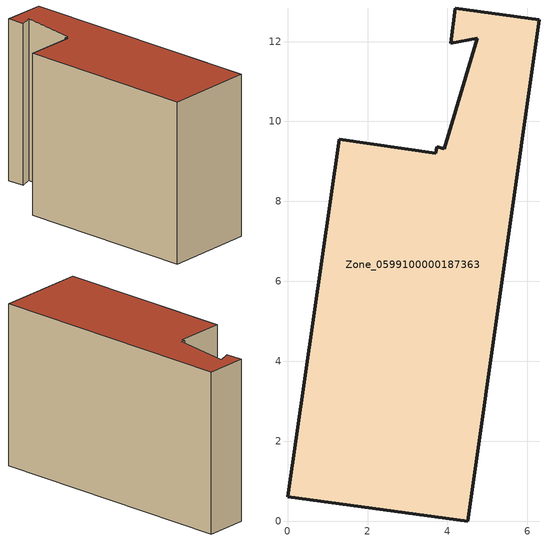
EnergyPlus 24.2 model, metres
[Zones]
Zone_0599100000187363
 floor ground (C_G): 4.51,0 0,0.6 1.29,9.56 3.71,9.2 3.73,9.36 3.93,9.31 4.74,12.09 4.08,11.95 4.2,12.84 6.3,12.54 z0
 wall outside (C_F): 0,0.6 4.51,0 6.3,12.54 4.2,12.84 4.08,11.95 4.74,12.09 3.93,9.31 3.73,9.36 3.71,9.2 1.29,9.56 0,0.6 z0:8.17
 roof outside (C_R): 4.74,12.09 3.93,9.31 3.73,9.36 3.71,9.2 1.29,9.56 0,0.6 4.51,0 6.3,12.54 4.2,12.84 4.08,11.95 z8.17
[BUILDING]
Pand.0599100000187363: North Axis=0; Terrain=City; Loads Convergence Tolerance Value=0.04; Temperature Convergence Tolerance Value=0.4; Solar Distribution=FullExterior; Maximum Number of Warmup Days=25; Minimum Number of Warmup Days=1
[Site:Location]
Rotterdam.The.Hague.AP_ZH_NLD Design_Conditions: Latitude=51.96; Longitude=4.45; Time Zone=1; Elevation=-4.5
[SITE:GROUNDTEMPERATURE:BUILDINGSURFACE]
18, 18, 18, 18, 18, 18, 18, 18, 18, 18, 18, 18
[MATERIAL] Thermal Absorptance=0.9; Solar Absorptance=0.7; Visible Absorptance=0.7
Name | Roughness | Thickness | Conductivity | Density | Specific Heat
G.TI.1946 | MediumSmooth | 0.15 | 1 | 540 | 1210
F.TI.1946 | Rough | 0.3 | 0.857143 | 1920 | 840
R.TI.1946 | MediumRough | 0.2 | 0.1 | 1500 | 1000
[CONSTRUCTION]
C_G: G.TI.1946
C_F: F.TI.1946
C_R: R.TI.1946
[ZONE]
Zone_0599100000187363: Type=1; Multiplier=1; Ceiling Height=Autocalculate; Volume=Autocalculate; Floor Area=autocalculate; Part of Total Floor Area=Yes
[ZONEINFILTRATION:DESIGNFLOWRATE]
Infil_Zone_0599100000187363: Zone or ZoneList or Space or SpaceList=Zone_0599100000187363; Schedule=AlwaysOn; Design Flow Rate Calculation Method=Flow/Area; Flow Rate per Floor Area=0.003; Constant Term Coefficient=1; Temperature Term Coefficient=0; Velocity Term Coefficient=0; Velocity Squared Term Coefficient=0
[HVACTEMPLATE:ZONE:IDEALLOADSAIRSYSTEM]
Zone_0599100000187363: Maximum Heating Supply Air Temperature=50; Minimum Cooling Supply Air Temperature=13; Maximum Heating Supply Air Humidity Ratio=0.0156; Minimum Cooling Supply Air Humidity Ratio=0.0077; Heating Limit=NoLimit; Cooling Limit=NoLimit; Dehumidification Control Type=ConstantSensibleHeatRatio; Cooling Sensible Heat Ratio=0.7; Dehumidification Setpoint=60; Humidification Control Type=None; Humidification Setpoint=30; Outdoor Air Method=None; Outdoor Air Flow Rate per Person=0.00944; Outdoor Air Flow Rate per Zone Floor Area=0; Outdoor Air Flow Rate per Zone=0; Demand Controlled Ventilation Type=None; Outdoor Air Economizer Type=NoEconomizer; Heat Recovery Type=None; Sensible Heat Recovery Effectiveness=0.7; Latent Heat Recovery Effectiveness=0.65
[ZONECONTROL:THERMOSTAT]
ThermostatControl_Zone_0599100000187363: Zone or ZoneList=Zone_0599100000187363; Control Type Schedule=DualSetpointControlType; Control 1=Thermostat_Zone_0599100000187363; Temperature Difference Between Cutout And Setpoint=0
[THERMOSTATSETPOINT:DUALSETPOINT]
Thermostat_Zone_0599100000187363: Heating Setpoint Temperature Schedule=HeatingSetpoint_Zone_0599100000187363; Cooling Setpoint Temperature Schedule=CoolingSetpoint_Zone_0599100000187363
[SCHEDULE:COMPACT]
HeatingSetpoint_Zone_0599100000187363: Through: 12/31, For: AllDays, Until: 24:00, 21
CoolingSetpoint_Zone_0599100000187363: Through: 12/31, For: AllDays, Until: 24:00, 24
DualSetpointControlType: Through: 12/31, For: AllDays, Until: 24:00, 4
AlwaysOn: Through: 12/31, For: AllDays, Until: 24:00, 1
